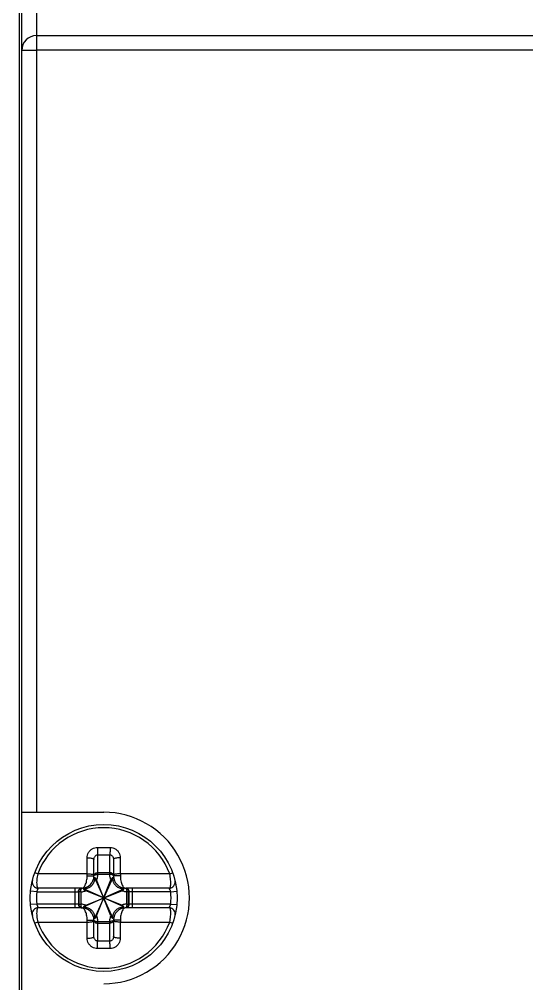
# Model space of a CAD drawing. Extents: x 0 to 193, y 0 to 226.
# Drawn here: x 23.93 to 44.66, y 124.85 to 164.21 of the extents above; entities that cross this region are included whole.
import ezdxf

# ---------------------------------------------------------------- set-up
doc = ezdxf.new("R2010")
doc.units = 0

# ---------------------------------------------------------------- blocks, each defined once
blk = doc.blocks.new('trhgkjglyretgerdutdhjfkhg')
for p, q in [((8526.73, -2201.867), (8526.73, -2290.521)), ((8526.83, -2290.821), (8526.83, -2204.328)), ((8527.432, -2204.325), (8527.432, -2209.121)), ((8527.433, -2209.121), (8527.433, -2209.721)), ((8527.433, -2209.121), (8561.127, -2209.121)), ((8527.431, -2209.724), (8526.83, -2209.724)), ((8527.431, -2209.721), (8527.431, -2240.821)), ((8560.26, -2209.721), (8527.431, -2209.721)), ((8526.83, -2240.821), (8530.18, -2240.821)), ((8529.93, -2242.559), (8529.93, -2243.291)), ((8530.43, -2243.291), (8530.43, -2242.559)), ((8529.78, -2243.421), (8529.78, -2242.747)), ((8530.58, -2242.747), (8530.58, -2243.421)), ((8527.484, -2243.339), (8527.361, -2243.294)), ((8529.502, -2243.421), (8529.78, -2243.421)), ((8529.814, -2245.146), (8530.547, -2243.496)), ((8530.547, -2245.146), (8529.814, -2243.496)), ((8529.93, -2243.298), (8529.93, -2243.361)), ((8530.43, -2243.298), (8529.93, -2243.298)), ((8530.43, -2243.361), (8529.93, -2243.361)), ((8530.43, -2243.361), (8530.43, -2243.298)), ((8530.859, -2243.421), (8530.58, -2243.421)), ((8532.876, -2243.339), (8532.999, -2243.294)), ((8529.887, -2245.054), (8530.474, -2243.587)), ((8530.474, -2245.054), (8529.887, -2243.587)), ((8527.442, -2244.071), (8527.193, -2244.048)), ((8527.442, -2244.071), (8529.146, -2244.071)), ((8529.28, -2243.921), (8527.508, -2243.921)), ((8529.012, -2244.721), (8529.012, -2243.921)), ((8529.157, -2244.571), (8529.157, -2244.07)), ((8529.163, -2244.07), (8529.163, -2244.571)), ((8529.241, -2244.07), (8529.163, -2244.07)), ((8529.241, -2244.07), (8529.241, -2244.571)), ((8529.355, -2244.687), (8531.005, -2243.954)), ((8531.005, -2244.687), (8529.355, -2243.954)), ((8529.447, -2244.614), (8530.914, -2244.027)), ((8530.914, -2244.614), (8529.447, -2244.027)), ((8532.852, -2243.921), (8531.08, -2243.921)), ((8531.12, -2244.571), (8531.12, -2244.07)), ((8531.198, -2244.07), (8531.12, -2244.07)), ((8531.198, -2244.571), (8531.198, -2244.07)), ((8531.204, -2244.07), (8531.204, -2244.571)), ((8532.919, -2244.071), (8531.215, -2244.071)), ((8531.349, -2243.921), (8531.349, -2244.721)), ((8532.919, -2244.071), (8533.168, -2244.048)), ((8527.442, -2244.571), (8527.193, -2244.593)), ((8529.146, -2244.571), (8527.442, -2244.571)), ((8529.163, -2244.571), (8529.241, -2244.571)), ((8531.12, -2244.571), (8531.198, -2244.571)), ((8532.919, -2244.571), (8531.215, -2244.571)), ((8532.919, -2244.571), (8533.168, -2244.593)), ((8529.28, -2244.721), (8527.508, -2244.721)), ((8532.852, -2244.721), (8531.08, -2244.721)), ((8527.484, -2245.302), (8527.361, -2245.347)), ((8529.502, -2245.221), (8529.78, -2245.221)), ((8529.78, -2245.894), (8529.78, -2245.221)), ((8529.93, -2245.28), (8529.93, -2245.343)), ((8529.93, -2245.28), (8530.43, -2245.28)), ((8529.93, -2245.343), (8530.43, -2245.343)), ((8529.93, -2245.351), (8529.93, -2246.083)), ((8530.43, -2245.343), (8530.43, -2245.28)), ((8530.43, -2246.083), (8530.43, -2245.351)), ((8530.58, -2245.221), (8530.58, -2245.894)), ((8530.859, -2245.221), (8530.58, -2245.221)), ((8532.876, -2245.302), (8532.999, -2245.347))]:
    blk.add_line(p, q)
blk.add_circle((8530.18, -2244.321), 3)
for centre, radius, start, end in [((8527.433, -2209.724), 0.603, 90, 179.9999), ((8530.18, -2244.321), 3.5, 270, 90.0001), ((8530.18, -2244.321), 2.869, 20.0037, 159.9963), ((8529.28, -2243.421), 0.5, 270, 0), ((8531.08, -2243.421), 0.5, 180, 270), ((8527.508, -2243.671), 0.25, 166.328, 270), ((8532.852, -2243.671), 0.25, 270, 13.672), ((8530.18, -2244.321), 2.75, 174.7841, 185.2159), ((8530.18, -2244.321), 2.75, 354.7841, 5.2159), ((8527.508, -2244.971), 0.25, 90, 193.672), ((8529.28, -2245.221), 0.5, 0, 90), ((8531.08, -2245.221), 0.5, 90, 180), ((8532.852, -2244.971), 0.25, 346.328, 90), ((8530.18, -2244.321), 2.869, 200.0037, 339.9963)]:
    blk.add_arc(centre, radius, start, end)
for points, knots in [([(8529.502, -2242.679), (8529.502, -2242.642), (8529.512, -2242.569), (8529.555, -2242.466), (8529.623, -2242.378), (8529.711, -2242.311), (8529.812, -2242.268), (8529.884, -2242.257), (8529.919, -2242.257)], [0, 0, 0, 0, 0.1098057, 0.2199669, 0.3301188, 0.4394918, 0.54796, 0.6552349, 0.6552349, 0.6552349, 0.6552349]), ([(8529.919, -2242.257), (8529.977, -2242.255), (8530.093, -2242.254), (8530.267, -2242.254), (8530.383, -2242.255), (8530.441, -2242.257)], [0, 0, 0, 0, 0.1736504, 0.3480313, 0.5216824, 0.5216824, 0.5216824, 0.5216824]), ([(8529.919, -2242.257), (8529.92, -2242.285), (8529.921, -2242.342), (8529.923, -2242.424), (8529.926, -2242.496), (8529.929, -2242.54), (8529.93, -2242.559)], [0, 0, 0, 0, 0.0855535, 0.1711448, 0.2464505, 0.3023986, 0.3023986, 0.3023986, 0.3023986]), ([(8530.441, -2242.257), (8530.441, -2242.285), (8530.44, -2242.342), (8530.438, -2242.424), (8530.435, -2242.496), (8530.432, -2242.54), (8530.43, -2242.559)], [0, 0, 0, 0, 0.0855532, 0.1711444, 0.2464499, 0.3023976, 0.3023976, 0.3023976, 0.3023976]), ([(8530.441, -2242.257), (8530.477, -2242.257), (8530.549, -2242.268), (8530.649, -2242.311), (8530.737, -2242.378), (8530.805, -2242.466), (8530.849, -2242.569), (8530.858, -2242.642), (8530.858, -2242.679)], [0, 0, 0, 0, 0.1071405, 0.2154647, 0.3249364, 0.4351139, 0.5453754, 0.6552346, 0.6552346, 0.6552346, 0.6552346]), ([(8529.502, -2242.679), (8529.53, -2242.678), (8529.584, -2242.679), (8529.659, -2242.687), (8529.72, -2242.701), (8529.762, -2242.717), (8529.78, -2242.738), (8529.78, -2242.747)], [0, 0, 0, 0, 0.0836628, 0.1615778, 0.2259129, 0.271165, 0.2978123, 0.2978123, 0.2978123, 0.2978123]), ([(8529.502, -2243.339), (8529.502, -2243.271), (8529.502, -2243.131), (8529.502, -2242.91), (8529.502, -2242.758), (8529.502, -2242.679)], [0, 0, 0, 0, 0.2031864, 0.4228029, 0.6601804, 0.6601804, 0.6601804, 0.6601804]), ([(8529.78, -2242.747), (8529.78, -2242.731), (8529.784, -2242.699), (8529.799, -2242.655), (8529.823, -2242.616), (8529.855, -2242.585), (8529.891, -2242.565), (8529.917, -2242.559), (8529.93, -2242.559)], [0, 0, 0, 0, 0.0478248, 0.0950374, 0.140642, 0.1838674, 0.2247332, 0.2637193, 0.2637193, 0.2637193, 0.2637193]), ([(8529.93, -2242.559), (8529.986, -2242.557), (8530.097, -2242.556), (8530.264, -2242.556), (8530.375, -2242.557), (8530.43, -2242.559)], [0, 0, 0, 0, 0.1664766, 0.3334814, 0.5000358, 0.5000358, 0.5000358, 0.5000358]), ([(8530.43, -2242.559), (8530.443, -2242.559), (8530.47, -2242.565), (8530.506, -2242.585), (8530.537, -2242.616), (8530.562, -2242.655), (8530.577, -2242.699), (8530.58, -2242.731), (8530.58, -2242.747)], [0, 0, 0, 0, 0.0389363, 0.079745, 0.1230044, 0.1686166, 0.2158708, 0.2637194, 0.2637194, 0.2637194, 0.2637194]), ([(8530.858, -2242.679), (8530.831, -2242.678), (8530.777, -2242.679), (8530.702, -2242.687), (8530.64, -2242.701), (8530.599, -2242.717), (8530.58, -2242.738), (8530.58, -2242.747)], [0, 0, 0, 0, 0.0836627, 0.1615774, 0.2259123, 0.2711642, 0.2978116, 0.2978116, 0.2978116, 0.2978116]), ([(8530.858, -2242.679), (8530.858, -2242.758), (8530.858, -2242.911), (8530.858, -2243.131), (8530.858, -2243.272), (8530.858, -2243.339)], [0, 0, 0, 0, 0.2381418, 0.4575888, 0.6601804, 0.6601804, 0.6601804, 0.6601804]), ([(8527.484, -2243.339), (8527.475, -2243.379), (8527.46, -2243.459), (8527.445, -2243.577), (8527.439, -2243.686), (8527.442, -2243.78), (8527.455, -2243.852), (8527.472, -2243.902), (8527.498, -2243.921), (8527.508, -2243.921)], [0, 0, 0, 0, 0.1235728, 0.2445592, 0.3560264, 0.4513325, 0.5252916, 0.5755898, 0.6074797, 0.6074797, 0.6074797, 0.6074797]), ([(8529.502, -2243.339), (8529.427, -2243.339), (8529.272, -2243.339), (8529.032, -2243.339), (8528.772, -2243.339), (8528.487, -2243.339), (8528.175, -2243.339), (8527.838, -2243.339), (8527.605, -2243.339), (8527.484, -2243.339)], [0, 0, 0, 0, 0.226677, 0.462883, 0.720889, 1.006032, 1.318365, 1.65611, 2.01782, 2.01782, 2.01782, 2.01782]), ([(8529.28, -2243.921), (8529.298, -2243.921), (8529.337, -2243.908), (8529.385, -2243.862), (8529.426, -2243.796), (8529.46, -2243.715), (8529.484, -2243.622), (8529.499, -2243.523), (8529.502, -2243.455), (8529.502, -2243.421)], [0, 0, 0, 0, 0.0524925, 0.117083, 0.1951302, 0.2843041, 0.3811799, 0.4817579, 0.5846488, 0.5846488, 0.5846488, 0.5846488]), ([(8529.81, -2243.495), (8529.812, -2243.527), (8529.809, -2243.587), (8529.785, -2243.67), (8529.75, -2243.739), (8529.709, -2243.796), (8529.664, -2243.841), (8529.619, -2243.876), (8529.575, -2243.903), (8529.532, -2243.923), (8529.49, -2243.937), (8529.447, -2243.946), (8529.402, -2243.951), (8529.371, -2243.951), (8529.355, -2243.951)], [0, 0, 0, 0, 0.0938287, 0.1793635, 0.2565216, 0.3261378, 0.3893163, 0.4459716, 0.4967598, 0.5432983, 0.5873596, 0.6307739, 0.6753898, 0.7230868, 0.7230868, 0.7230868, 0.7230868]), ([(8529.502, -2243.339), (8529.53, -2243.339), (8529.584, -2243.339), (8529.658, -2243.344), (8529.72, -2243.353), (8529.757, -2243.361), (8529.78, -2243.373), (8529.78, -2243.38)], [0, 0, 0, 0, 0.0836565, 0.1612525, 0.224407, 0.2666916, 0.2861967, 0.2861967, 0.2861967, 0.2861967]), ([(8529.502, -2243.421), (8529.502, -2243.407), (8529.502, -2243.38), (8529.502, -2243.353), (8529.502, -2243.339)], [0, 0, 0, 0, 0.04087318, 0.081449, 0.081449, 0.081449, 0.081449]), ([(8529.811, -2243.495), (8529.804, -2243.495), (8529.793, -2243.497), (8529.78, -2243.499), (8529.773, -2243.504), (8529.773, -2243.506)], [0, 0, 0, 0, 0.01982656, 0.03310502, 0.0405854, 0.0405854, 0.0405854, 0.0405854]), ([(8529.78, -2243.426), (8529.78, -2243.419), (8529.785, -2243.409), (8529.791, -2243.401), (8529.793, -2243.399)], [0, 0, 0, 0, 0.02191237, 0.03052101, 0.03052101, 0.03052101, 0.03052101]), ([(8529.782, -2243.404), (8529.783, -2243.392), (8529.789, -2243.376), (8529.797, -2243.361), (8529.8, -2243.356)], [0, 0, 0, 0, 0.03428379, 0.05182173, 0.05182173, 0.05182173, 0.05182173]), ([(8529.784, -2243.4), (8529.785, -2243.396), (8529.788, -2243.387), (8529.791, -2243.378), (8529.794, -2243.374)], [0, 0, 0, 0, 0.01378514, 0.02765049, 0.02765049, 0.02765049, 0.02765049]), ([(8529.8, -2243.356), (8529.807, -2243.346), (8529.828, -2243.323), (8529.872, -2243.297), (8529.911, -2243.291), (8529.93, -2243.291)], [0, 0, 0, 0, 0.0359462, 0.0921698, 0.1504178, 0.1504178, 0.1504178, 0.1504178]), ([(8529.801, -2243.362), (8529.803, -2243.358), (8529.815, -2243.343), (8529.842, -2243.32), (8529.884, -2243.302), (8529.915, -2243.298), (8529.93, -2243.298)], [0, 0, 0, 0, 0.0142204, 0.0579784, 0.1035325, 0.1499962, 0.1499962, 0.1499962, 0.1499962]), ([(8529.801, -2243.393), (8529.803, -2243.391), (8529.816, -2243.382), (8529.844, -2243.371), (8529.885, -2243.363), (8529.915, -2243.361), (8529.93, -2243.361)], [0, 0, 0, 0, 0.0103374, 0.0465112, 0.0892018, 0.1354947, 0.1354947, 0.1354947, 0.1354947]), ([(8529.887, -2243.587), (8529.883, -2243.577), (8529.875, -2243.559), (8529.861, -2243.535), (8529.846, -2243.515), (8529.831, -2243.502), (8529.819, -2243.496), (8529.814, -2243.496)], [0, 0, 0, 0, 0.0317573, 0.0600928, 0.0842418, 0.1044154, 0.1210995, 0.1210995, 0.1210995, 0.1210995]), ([(8529.93, -2243.361), (8529.93, -2243.387), (8529.926, -2243.438), (8529.912, -2243.514), (8529.896, -2243.563), (8529.887, -2243.587)], [0, 0, 0, 0, 0.0774682, 0.154588, 0.2314006, 0.2314006, 0.2314006, 0.2314006]), ([(8529.93, -2243.291), (8529.93, -2243.292), (8529.93, -2243.294), (8529.93, -2243.297), (8529.93, -2243.298)], [0, 0, 0, 0, 0.003688552, 0.007377923, 0.007377923, 0.007377923, 0.007377923]), ([(8530.43, -2243.298), (8530.43, -2243.297), (8530.43, -2243.294), (8530.43, -2243.292), (8530.43, -2243.291)], [0, 0, 0, 0, 0.003689407, 0.007377939, 0.007377939, 0.007377939, 0.007377939]), ([(8530.56, -2243.356), (8530.554, -2243.346), (8530.533, -2243.323), (8530.488, -2243.297), (8530.45, -2243.291), (8530.43, -2243.291)], [0, 0, 0, 0, 0.0359462, 0.0921698, 0.1504178, 0.1504178, 0.1504178, 0.1504178]), ([(8530.56, -2243.362), (8530.557, -2243.358), (8530.545, -2243.343), (8530.519, -2243.32), (8530.477, -2243.302), (8530.446, -2243.298), (8530.43, -2243.298)], [0, 0, 0, 0, 0.0141573, 0.0577532, 0.1031411, 0.1496209, 0.1496209, 0.1496209, 0.1496209]), ([(8530.474, -2243.587), (8530.465, -2243.563), (8530.449, -2243.514), (8530.434, -2243.438), (8530.431, -2243.387), (8530.43, -2243.361)], [0, 0, 0, 0, 0.076826, 0.1539298, 0.2313993, 0.2313993, 0.2313993, 0.2313993]), ([(8530.56, -2243.393), (8530.558, -2243.391), (8530.544, -2243.383), (8530.517, -2243.371), (8530.476, -2243.362), (8530.446, -2243.361), (8530.43, -2243.361)], [0, 0, 0, 0, 0.0103421, 0.046671, 0.0894882, 0.1357595, 0.1357595, 0.1357595, 0.1357595]), ([(8530.547, -2243.496), (8530.542, -2243.496), (8530.53, -2243.502), (8530.515, -2243.515), (8530.5, -2243.535), (8530.486, -2243.559), (8530.478, -2243.577), (8530.474, -2243.587)], [0, 0, 0, 0, 0.0166543, 0.0368369, 0.0609853, 0.0893813, 0.1210997, 0.1210997, 0.1210997, 0.1210997]), ([(8531.006, -2243.951), (8530.975, -2243.952), (8530.915, -2243.949), (8530.832, -2243.926), (8530.763, -2243.892), (8530.706, -2243.85), (8530.661, -2243.806), (8530.626, -2243.761), (8530.599, -2243.717), (8530.579, -2243.674), (8530.565, -2243.631), (8530.555, -2243.588), (8530.55, -2243.543), (8530.55, -2243.511), (8530.55, -2243.495)], [0, 0, 0, 0, 0.09286, 0.1779133, 0.2548012, 0.3242883, 0.3874546, 0.4441567, 0.4950951, 0.5418647, 0.5862252, 0.629993, 0.6749988, 0.7231162, 0.7231162, 0.7231162, 0.7231162]), ([(8530.588, -2243.506), (8530.587, -2243.504), (8530.581, -2243.499), (8530.568, -2243.497), (8530.557, -2243.496), (8530.55, -2243.495)], [0, 0, 0, 0, 0.00743743, 0.02062358, 0.04002973, 0.04002973, 0.04002973, 0.04002973]), ([(8530.579, -2243.404), (8530.577, -2243.392), (8530.572, -2243.376), (8530.563, -2243.361), (8530.56, -2243.356)], [0, 0, 0, 0, 0.03428379, 0.05182173, 0.05182173, 0.05182173, 0.05182173]), ([(8530.577, -2243.4), (8530.576, -2243.395), (8530.573, -2243.386), (8530.569, -2243.378), (8530.567, -2243.374)], [0, 0, 0, 0, 0.01365938, 0.02745435, 0.02745435, 0.02745435, 0.02745435]), ([(8530.58, -2243.426), (8530.58, -2243.419), (8530.576, -2243.409), (8530.569, -2243.401), (8530.567, -2243.399)], [0, 0, 0, 0, 0.0217285, 0.03022503, 0.03022503, 0.03022503, 0.03022503]), ([(8530.858, -2243.339), (8530.831, -2243.339), (8530.777, -2243.339), (8530.703, -2243.344), (8530.64, -2243.353), (8530.603, -2243.361), (8530.58, -2243.373), (8530.58, -2243.38)], [0, 0, 0, 0, 0.0836553, 0.1612503, 0.2244043, 0.2666891, 0.2861948, 0.2861948, 0.2861948, 0.2861948]), ([(8530.858, -2243.339), (8530.859, -2243.353), (8530.859, -2243.38), (8530.859, -2243.407), (8530.859, -2243.421)], [0, 0, 0, 0, 0.04057582, 0.081449, 0.081449, 0.081449, 0.081449]), ([(8532.876, -2243.339), (8532.77, -2243.339), (8532.565, -2243.339), (8532.265, -2243.339), (8531.984, -2243.339), (8531.723, -2243.339), (8531.482, -2243.339), (8531.26, -2243.339), (8531.055, -2243.339), (8530.923, -2243.339), (8530.858, -2243.339)], [0, 0, 0, 0, 0.317355, 0.617063, 0.898371, 1.160025, 1.401105, 1.621632, 1.824629, 2.01782, 2.01782, 2.01782, 2.01782]), ([(8530.859, -2243.421), (8530.859, -2243.455), (8530.862, -2243.523), (8530.877, -2243.622), (8530.901, -2243.715), (8530.934, -2243.796), (8530.976, -2243.862), (8531.024, -2243.908), (8531.063, -2243.921), (8531.08, -2243.921)], [0, 0, 0, 0, 0.1028909, 0.2034689, 0.3003448, 0.3895186, 0.4675659, 0.5321559, 0.5846489, 0.5846489, 0.5846489, 0.5846489]), ([(8532.852, -2243.921), (8532.863, -2243.921), (8532.889, -2243.902), (8532.906, -2243.853), (8532.918, -2243.78), (8532.921, -2243.687), (8532.916, -2243.577), (8532.901, -2243.459), (8532.885, -2243.379), (8532.876, -2243.339)], [0, 0, 0, 0, 0.0318858, 0.0821635, 0.1560971, 0.2514174, 0.3629358, 0.4839241, 0.6074801, 0.6074801, 0.6074801, 0.6074801]), ([(8527.508, -2243.921), (8527.508, -2243.922), (8527.506, -2243.924), (8527.503, -2243.93), (8527.498, -2243.937), (8527.491, -2243.948), (8527.483, -2243.964), (8527.473, -2243.983), (8527.462, -2244.008), (8527.451, -2244.038), (8527.444, -2244.059), (8527.442, -2244.071)], [0, 0, 0, 0, 0.0039486, 0.0094157, 0.0182851, 0.0310674, 0.0483578, 0.0705441, 0.0977069, 0.1294594, 0.1648516, 0.1648516, 0.1648516, 0.1648516]), ([(8529.146, -2244.071), (8529.146, -2244.051), (8529.153, -2244.013), (8529.182, -2243.963), (8529.227, -2243.929), (8529.263, -2243.921), (8529.28, -2243.921)], [0, 0, 0, 0, 0.0583066, 0.1150187, 0.169396, 0.2220596, 0.2220596, 0.2220596, 0.2220596]), ([(8529.146, -2244.071), (8529.148, -2244.071), (8529.151, -2244.071), (8529.155, -2244.07), (8529.157, -2244.07)], [0, 0, 0, 0, 0.0059425, 0.01055145, 0.01055145, 0.01055145, 0.01055145]), ([(8529.157, -2244.07), (8529.156, -2244.051), (8529.164, -2244.013), (8529.191, -2243.969), (8529.215, -2243.949), (8529.226, -2243.942)], [0, 0, 0, 0, 0.057279, 0.1140206, 0.1515661, 0.1515661, 0.1515661, 0.1515661]), ([(8529.157, -2244.07), (8529.158, -2244.07), (8529.16, -2244.07), (8529.162, -2244.07), (8529.163, -2244.07)], [0, 0, 0, 0, 0.003170856, 0.006342518, 0.006342518, 0.006342518, 0.006342518]), ([(8529.163, -2244.07), (8529.163, -2244.055), (8529.167, -2244.024), (8529.187, -2243.983), (8529.211, -2243.956), (8529.228, -2243.945), (8529.232, -2243.942)], [0, 0, 0, 0, 0.045733, 0.0912046, 0.1362217, 0.1511912, 0.1511912, 0.1511912, 0.1511912]), ([(8529.226, -2243.942), (8529.231, -2243.939), (8529.248, -2243.929), (8529.267, -2243.924), (8529.28, -2243.922)], [0, 0, 0, 0, 0.01869933, 0.05823713, 0.05823713, 0.05823713, 0.05823713]), ([(8529.232, -2243.942), (8529.24, -2243.937), (8529.258, -2243.928), (8529.277, -2243.923), (8529.287, -2243.922)], [0, 0, 0, 0, 0.02967942, 0.05925893, 0.05925893, 0.05925893, 0.05925893]), ([(8529.241, -2244.07), (8529.24, -2244.055), (8529.241, -2244.025), (8529.248, -2243.985), (8529.261, -2243.952), (8529.277, -2243.93), (8529.29, -2243.923), (8529.295, -2243.921)], [0, 0, 0, 0, 0.0458114, 0.0879665, 0.1236543, 0.1515153, 0.1664746, 0.1664746, 0.1664746, 0.1664746]), ([(8529.241, -2244.07), (8529.264, -2244.069), (8529.311, -2244.065), (8529.38, -2244.05), (8529.425, -2244.036), (8529.447, -2244.027)], [0, 0, 0, 0, 0.0707814, 0.1412402, 0.2113736, 0.2113736, 0.2113736, 0.2113736]), ([(8529.355, -2243.951), (8529.355, -2243.944), (8529.356, -2243.933), (8529.359, -2243.92), (8529.363, -2243.914), (8529.366, -2243.913)], [0, 0, 0, 0, 0.01950644, 0.03272134, 0.04016497, 0.04016497, 0.04016497, 0.04016497]), ([(8529.355, -2243.954), (8529.356, -2243.959), (8529.361, -2243.971), (8529.375, -2243.986), (8529.394, -2244.001), (8529.419, -2244.015), (8529.437, -2244.023), (8529.447, -2244.027)], [0, 0, 0, 0, 0.0167142, 0.0370613, 0.0611929, 0.089436, 0.1210992, 0.1210992, 0.1210992, 0.1210992]), ([(8530.914, -2244.027), (8530.924, -2244.023), (8530.942, -2244.015), (8530.966, -2244.001), (8530.986, -2243.986), (8530.999, -2243.971), (8531.005, -2243.959), (8531.005, -2243.954)], [0, 0, 0, 0, 0.0317324, 0.0600985, 0.0842445, 0.1044157, 0.1210998, 0.1210998, 0.1210998, 0.1210998]), ([(8531.12, -2244.07), (8531.096, -2244.069), (8531.049, -2244.065), (8530.98, -2244.05), (8530.936, -2244.036), (8530.914, -2244.027)], [0, 0, 0, 0, 0.0707729, 0.1411727, 0.2113666, 0.2113666, 0.2113666, 0.2113666]), ([(8530.995, -2243.913), (8530.997, -2243.914), (8531.002, -2243.92), (8531.004, -2243.933), (8531.005, -2243.944), (8531.006, -2243.951)], [0, 0, 0, 0, 0.00743598, 0.02059398, 0.04016598, 0.04016598, 0.04016598, 0.04016598]), ([(8531.059, -2243.92), (8531.066, -2243.92), (8531.076, -2243.925), (8531.084, -2243.932), (8531.086, -2243.934)], [0, 0, 0, 0, 0.02169078, 0.03019587, 0.03019587, 0.03019587, 0.03019587]), ([(8531.08, -2243.921), (8531.098, -2243.921), (8531.134, -2243.929), (8531.179, -2243.963), (8531.208, -2244.013), (8531.215, -2244.051), (8531.215, -2244.071)], [0, 0, 0, 0, 0.0526637, 0.1070409, 0.163753, 0.2220596, 0.2220596, 0.2220596, 0.2220596]), ([(8531.092, -2243.941), (8531.094, -2243.944), (8531.102, -2243.957), (8531.112, -2243.985), (8531.119, -2244.025), (8531.12, -2244.055), (8531.12, -2244.07)], [0, 0, 0, 0, 0.0102006, 0.0458885, 0.0880436, 0.133855, 0.133855, 0.133855, 0.133855]), ([(8531.101, -2243.926), (8531.107, -2243.928), (8531.118, -2243.933), (8531.129, -2243.939), (8531.135, -2243.942)], [0, 0, 0, 0, 0.01863896, 0.03733829, 0.03733829, 0.03733829, 0.03733829]), ([(8531.129, -2243.942), (8531.133, -2243.945), (8531.149, -2243.956), (8531.174, -2243.983), (8531.193, -2244.024), (8531.198, -2244.055), (8531.198, -2244.07)], [0, 0, 0, 0, 0.0149696, 0.0599866, 0.1054583, 0.1511912, 0.1511912, 0.1511912, 0.1511912]), ([(8531.135, -2243.942), (8531.145, -2243.949), (8531.17, -2243.969), (8531.197, -2244.013), (8531.204, -2244.051), (8531.204, -2244.07)], [0, 0, 0, 0, 0.0375455, 0.094287, 0.1515661, 0.1515661, 0.1515661, 0.1515661]), ([(8531.204, -2244.07), (8531.203, -2244.07), (8531.201, -2244.07), (8531.199, -2244.07), (8531.198, -2244.07)], [0, 0, 0, 0, 0.003170867, 0.006342519, 0.006342519, 0.006342519, 0.006342519]), ([(8531.215, -2244.071), (8531.213, -2244.071), (8531.209, -2244.071), (8531.206, -2244.07), (8531.204, -2244.07)], [0, 0, 0, 0, 0.00592009, 0.01055162, 0.01055162, 0.01055162, 0.01055162]), ([(8532.919, -2244.071), (8532.916, -2244.059), (8532.91, -2244.038), (8532.899, -2244.008), (8532.888, -2243.984), (8532.878, -2243.964), (8532.869, -2243.949), (8532.863, -2243.937), (8532.858, -2243.93), (8532.855, -2243.924), (8532.853, -2243.922), (8532.852, -2243.921)], [0, 0, 0, 0, 0.0352605, 0.0669405, 0.0940745, 0.116274, 0.1336148, 0.1464625, 0.155371, 0.16099, 0.1648517, 0.1648517, 0.1648517, 0.1648517]), ([(8527.442, -2244.571), (8527.444, -2244.582), (8527.451, -2244.604), (8527.462, -2244.633), (8527.473, -2244.658), (8527.483, -2244.678), (8527.491, -2244.693), (8527.498, -2244.704), (8527.503, -2244.712), (8527.506, -2244.717), (8527.508, -2244.72), (8527.508, -2244.721)], [0, 0, 0, 0, 0.0353923, 0.0671447, 0.0943075, 0.1164939, 0.1337842, 0.1465665, 0.1554359, 0.1609031, 0.1648516, 0.1648516, 0.1648516, 0.1648516]), ([(8529.157, -2244.571), (8529.155, -2244.571), (8529.151, -2244.571), (8529.148, -2244.571), (8529.146, -2244.571)], [0, 0, 0, 0, 0.00460895, 0.01055145, 0.01055145, 0.01055145, 0.01055145]), ([(8529.146, -2244.571), (8529.146, -2244.59), (8529.153, -2244.629), (8529.182, -2244.679), (8529.227, -2244.712), (8529.263, -2244.721), (8529.28, -2244.721)], [0, 0, 0, 0, 0.0583059, 0.1150177, 0.1693952, 0.2220596, 0.2220596, 0.2220596, 0.2220596]), ([(8529.157, -2244.571), (8529.156, -2244.59), (8529.164, -2244.628), (8529.191, -2244.672), (8529.215, -2244.693), (8529.226, -2244.699)], [0, 0, 0, 0, 0.0572789, 0.1140203, 0.1515658, 0.1515658, 0.1515658, 0.1515658]), ([(8529.163, -2244.571), (8529.162, -2244.571), (8529.16, -2244.571), (8529.158, -2244.571), (8529.157, -2244.571)], [0, 0, 0, 0, 0.003171706, 0.006342511, 0.006342511, 0.006342511, 0.006342511]), ([(8529.163, -2244.571), (8529.163, -2244.586), (8529.167, -2244.617), (8529.187, -2244.659), (8529.211, -2244.685), (8529.227, -2244.696), (8529.232, -2244.699)], [0, 0, 0, 0, 0.045665, 0.0910333, 0.13595, 0.1508712, 0.1508712, 0.1508712, 0.1508712]), ([(8529.447, -2244.614), (8529.414, -2244.601), (8529.346, -2244.581), (8529.276, -2244.573), (8529.241, -2244.571)], [0, 0, 0, 0, 0.1053394, 0.2111984, 0.2111984, 0.2111984, 0.2111984]), ([(8529.241, -2244.571), (8529.241, -2244.587), (8529.241, -2244.616), (8529.249, -2244.657), (8529.261, -2244.69), (8529.277, -2244.712), (8529.29, -2244.718), (8529.294, -2244.72)], [0, 0, 0, 0, 0.0458653, 0.0880909, 0.1238551, 0.1516436, 0.166229, 0.166229, 0.166229, 0.166229]), ([(8529.447, -2244.614), (8529.437, -2244.618), (8529.419, -2244.626), (8529.394, -2244.64), (8529.375, -2244.655), (8529.361, -2244.67), (8529.356, -2244.682), (8529.355, -2244.687)], [0, 0, 0, 0, 0.0316796, 0.0600381, 0.08418, 0.1044267, 0.1211, 0.1211, 0.1211, 0.1211]), ([(8531.12, -2244.571), (8531.096, -2244.572), (8531.049, -2244.577), (8530.98, -2244.591), (8530.936, -2244.606), (8530.914, -2244.614)], [0, 0, 0, 0, 0.0707814, 0.1412402, 0.2113736, 0.2113736, 0.2113736, 0.2113736]), ([(8531.005, -2244.687), (8531.005, -2244.682), (8530.999, -2244.67), (8530.986, -2244.655), (8530.966, -2244.64), (8530.942, -2244.626), (8530.924, -2244.618), (8530.914, -2244.614)], [0, 0, 0, 0, 0.0167144, 0.0370631, 0.0611946, 0.0894349, 0.1210992, 0.1210992, 0.1210992, 0.1210992]), ([(8531.12, -2244.571), (8531.12, -2244.586), (8531.12, -2244.616), (8531.112, -2244.657), (8531.1, -2244.69), (8531.084, -2244.712), (8531.071, -2244.719), (8531.066, -2244.72)], [0, 0, 0, 0, 0.0458114, 0.0879665, 0.1236543, 0.1515153, 0.1664746, 0.1664746, 0.1664746, 0.1664746]), ([(8531.215, -2244.571), (8531.215, -2244.59), (8531.208, -2244.629), (8531.179, -2244.679), (8531.134, -2244.712), (8531.098, -2244.721), (8531.08, -2244.721)], [0, 0, 0, 0, 0.0583066, 0.1150187, 0.169396, 0.2220596, 0.2220596, 0.2220596, 0.2220596]), ([(8531.198, -2244.571), (8531.198, -2244.586), (8531.193, -2244.617), (8531.174, -2244.659), (8531.149, -2244.685), (8531.133, -2244.697), (8531.129, -2244.699)], [0, 0, 0, 0, 0.045733, 0.0912046, 0.1362217, 0.1511912, 0.1511912, 0.1511912, 0.1511912]), ([(8531.204, -2244.571), (8531.204, -2244.59), (8531.197, -2244.628), (8531.17, -2244.672), (8531.145, -2244.693), (8531.135, -2244.699)], [0, 0, 0, 0, 0.057279, 0.1140206, 0.1515661, 0.1515661, 0.1515661, 0.1515661]), ([(8531.204, -2244.571), (8531.203, -2244.571), (8531.201, -2244.571), (8531.199, -2244.571), (8531.198, -2244.571)], [0, 0, 0, 0, 0.003170859, 0.006342521, 0.006342521, 0.006342521, 0.006342521]), ([(8531.215, -2244.571), (8531.213, -2244.571), (8531.209, -2244.571), (8531.206, -2244.571), (8531.204, -2244.571)], [0, 0, 0, 0, 0.0059425, 0.01055145, 0.01055145, 0.01055145, 0.01055145]), ([(8532.852, -2244.721), (8532.853, -2244.72), (8532.855, -2244.717), (8532.858, -2244.712), (8532.863, -2244.704), (8532.869, -2244.693), (8532.878, -2244.678), (8532.888, -2244.658), (8532.899, -2244.633), (8532.91, -2244.604), (8532.916, -2244.582), (8532.919, -2244.571)], [0, 0, 0, 0, 0.0039486, 0.0094157, 0.0182851, 0.0310674, 0.0483578, 0.0705441, 0.0977069, 0.1294594, 0.1648516, 0.1648516, 0.1648516, 0.1648516]), ([(8527.508, -2244.721), (8527.498, -2244.721), (8527.472, -2244.739), (8527.455, -2244.789), (8527.442, -2244.861), (8527.439, -2244.955), (8527.445, -2245.064), (8527.46, -2245.182), (8527.475, -2245.262), (8527.484, -2245.302)], [0, 0, 0, 0, 0.0318858, 0.0821635, 0.1560971, 0.2514174, 0.3629358, 0.4839241, 0.6074801, 0.6074801, 0.6074801, 0.6074801]), ([(8529.226, -2244.699), (8529.231, -2244.703), (8529.248, -2244.712), (8529.267, -2244.717), (8529.28, -2244.719)], [0, 0, 0, 0, 0.01869931, 0.05823715, 0.05823715, 0.05823715, 0.05823715]), ([(8529.232, -2244.699), (8529.24, -2244.704), (8529.258, -2244.713), (8529.277, -2244.718), (8529.287, -2244.72)], [0, 0, 0, 0, 0.02967141, 0.05921905, 0.05921905, 0.05921905, 0.05921905]), ([(8529.502, -2245.221), (8529.502, -2245.186), (8529.499, -2245.118), (8529.484, -2245.019), (8529.46, -2244.927), (8529.426, -2244.845), (8529.385, -2244.779), (8529.337, -2244.733), (8529.298, -2244.721), (8529.28, -2244.721)], [0, 0, 0, 0, 0.1028909, 0.2034689, 0.3003448, 0.3895186, 0.4675659, 0.5321559, 0.5846489, 0.5846489, 0.5846489, 0.5846489]), ([(8529.355, -2244.691), (8529.386, -2244.689), (8529.446, -2244.692), (8529.528, -2244.715), (8529.598, -2244.75), (8529.654, -2244.791), (8529.7, -2244.835), (8529.735, -2244.88), (8529.762, -2244.924), (8529.782, -2244.967), (8529.796, -2245.01), (8529.806, -2245.053), (8529.811, -2245.099), (8529.811, -2245.13), (8529.81, -2245.146)], [0, 0, 0, 0, 0.0928686, 0.177922, 0.2548099, 0.3242971, 0.3874633, 0.4441655, 0.4951039, 0.5418735, 0.586234, 0.6300018, 0.6750076, 0.7232211, 0.7232211, 0.7232211, 0.7232211]), ([(8529.366, -2244.728), (8529.363, -2244.728), (8529.359, -2244.721), (8529.356, -2244.708), (8529.355, -2244.697), (8529.355, -2244.691)], [0, 0, 0, 0, 0.00741749, 0.02055169, 0.04016923, 0.04016923, 0.04016923, 0.04016923]), ([(8529.814, -2245.146), (8529.819, -2245.145), (8529.831, -2245.14), (8529.846, -2245.126), (8529.861, -2245.107), (8529.875, -2245.082), (8529.883, -2245.064), (8529.887, -2245.054)], [0, 0, 0, 0, 0.0166543, 0.0368369, 0.0609853, 0.0893813, 0.1210997, 0.1210997, 0.1210997, 0.1210997]), ([(8529.887, -2245.054), (8529.896, -2245.078), (8529.912, -2245.127), (8529.926, -2245.203), (8529.93, -2245.255), (8529.93, -2245.28)], [0, 0, 0, 0, 0.076826, 0.1539298, 0.2313993, 0.2313993, 0.2313993, 0.2313993]), ([(8530.43, -2245.28), (8530.431, -2245.255), (8530.434, -2245.203), (8530.449, -2245.127), (8530.465, -2245.078), (8530.474, -2245.054)], [0, 0, 0, 0, 0.0774682, 0.154588, 0.2314006, 0.2314006, 0.2314006, 0.2314006]), ([(8530.474, -2245.054), (8530.479, -2245.066), (8530.489, -2245.088), (8530.507, -2245.117), (8530.525, -2245.137), (8530.54, -2245.145), (8530.547, -2245.146)], [0, 0, 0, 0, 0.0391246, 0.0726548, 0.0995837, 0.1209714, 0.1209714, 0.1209714, 0.1209714]), ([(8530.55, -2245.146), (8530.549, -2245.115), (8530.552, -2245.054), (8530.575, -2244.971), (8530.61, -2244.902), (8530.652, -2244.845), (8530.696, -2244.8), (8530.741, -2244.765), (8530.785, -2244.738), (8530.828, -2244.719), (8530.871, -2244.705), (8530.914, -2244.695), (8530.959, -2244.69), (8530.99, -2244.69), (8531.005, -2244.691)], [0, 0, 0, 0, 0.0938219, 0.1793572, 0.2565156, 0.3261314, 0.3893097, 0.4459654, 0.4967539, 0.5432923, 0.5873537, 0.6307681, 0.6753837, 0.7230769, 0.7230769, 0.7230769, 0.7230769]), ([(8531.08, -2244.721), (8531.063, -2244.721), (8531.024, -2244.733), (8530.976, -2244.779), (8530.934, -2244.845), (8530.901, -2244.927), (8530.877, -2245.019), (8530.862, -2245.118), (8530.859, -2245.186), (8530.859, -2245.221)], [0, 0, 0, 0, 0.0524925, 0.117083, 0.1951302, 0.2843041, 0.3811799, 0.4817579, 0.5846488, 0.5846488, 0.5846488, 0.5846488]), ([(8530.995, -2244.728), (8530.997, -2244.728), (8531.002, -2244.721), (8531.004, -2244.708), (8531.005, -2244.697), (8531.006, -2244.691)], [0, 0, 0, 0, 0.00744721, 0.02063901, 0.04005218, 0.04005218, 0.04005218, 0.04005218]), ([(8531.129, -2244.699), (8531.12, -2244.704), (8531.103, -2244.713), (8531.083, -2244.718), (8531.074, -2244.72)], [0, 0, 0, 0, 0.02967942, 0.05925893, 0.05925893, 0.05925893, 0.05925893]), ([(8531.135, -2244.699), (8531.129, -2244.703), (8531.112, -2244.712), (8531.093, -2244.717), (8531.08, -2244.719)], [0, 0, 0, 0, 0.01869933, 0.05823713, 0.05823713, 0.05823713, 0.05823713]), ([(8532.876, -2245.302), (8532.885, -2245.262), (8532.901, -2245.182), (8532.916, -2245.064), (8532.921, -2244.955), (8532.918, -2244.861), (8532.906, -2244.789), (8532.889, -2244.739), (8532.863, -2244.721), (8532.852, -2244.721)], [0, 0, 0, 0, 0.1235728, 0.2445592, 0.3560264, 0.4513325, 0.5252916, 0.5755898, 0.6074797, 0.6074797, 0.6074797, 0.6074797]), ([(8527.484, -2245.302), (8527.59, -2245.302), (8527.796, -2245.302), (8528.095, -2245.302), (8528.376, -2245.302), (8528.638, -2245.302), (8528.879, -2245.302), (8529.1, -2245.302), (8529.306, -2245.302), (8529.438, -2245.302), (8529.502, -2245.302)], [0, 0, 0, 0, 0.317355, 0.617063, 0.898371, 1.160025, 1.401105, 1.621632, 1.824629, 2.01782, 2.01782, 2.01782, 2.01782]), ([(8529.502, -2245.302), (8529.502, -2245.289), (8529.502, -2245.261), (8529.502, -2245.234), (8529.502, -2245.221)], [0, 0, 0, 0, 0.04057582, 0.081449, 0.081449, 0.081449, 0.081449]), ([(8529.502, -2245.302), (8529.53, -2245.303), (8529.584, -2245.302), (8529.658, -2245.298), (8529.72, -2245.289), (8529.757, -2245.28), (8529.78, -2245.268), (8529.78, -2245.261)], [0, 0, 0, 0, 0.0836553, 0.1612503, 0.2244043, 0.2666891, 0.2861948, 0.2861948, 0.2861948, 0.2861948]), ([(8529.502, -2245.962), (8529.502, -2245.883), (8529.502, -2245.73), (8529.502, -2245.51), (8529.502, -2245.37), (8529.502, -2245.302)], [0, 0, 0, 0, 0.2380856, 0.457554, 0.6601804, 0.6601804, 0.6601804, 0.6601804]), ([(8529.773, -2245.135), (8529.773, -2245.138), (8529.78, -2245.142), (8529.793, -2245.145), (8529.804, -2245.146), (8529.81, -2245.146)], [0, 0, 0, 0, 0.00743743, 0.02062358, 0.04002973, 0.04002973, 0.04002973, 0.04002973]), ([(8529.78, -2245.215), (8529.78, -2245.222), (8529.785, -2245.232), (8529.791, -2245.24), (8529.793, -2245.242)], [0, 0, 0, 0, 0.0217285, 0.03022503, 0.03022503, 0.03022503, 0.03022503]), ([(8529.782, -2245.238), (8529.783, -2245.249), (8529.789, -2245.266), (8529.797, -2245.281), (8529.8, -2245.286)], [0, 0, 0, 0, 0.03428379, 0.05182173, 0.05182173, 0.05182173, 0.05182173]), ([(8529.784, -2245.242), (8529.785, -2245.246), (8529.788, -2245.255), (8529.792, -2245.263), (8529.794, -2245.267)], [0, 0, 0, 0, 0.01365939, 0.02745435, 0.02745435, 0.02745435, 0.02745435]), ([(8529.8, -2245.248), (8529.803, -2245.25), (8529.816, -2245.259), (8529.844, -2245.27), (8529.885, -2245.279), (8529.915, -2245.28), (8529.93, -2245.28)], [0, 0, 0, 0, 0.0103421, 0.046671, 0.0894882, 0.1357595, 0.1357595, 0.1357595, 0.1357595]), ([(8529.8, -2245.286), (8529.807, -2245.296), (8529.828, -2245.319), (8529.872, -2245.344), (8529.911, -2245.351), (8529.93, -2245.351)], [0, 0, 0, 0, 0.0359462, 0.0921698, 0.1504178, 0.1504178, 0.1504178, 0.1504178]), ([(8529.801, -2245.279), (8529.804, -2245.283), (8529.815, -2245.299), (8529.842, -2245.321), (8529.884, -2245.339), (8529.915, -2245.343), (8529.93, -2245.343)], [0, 0, 0, 0, 0.0141573, 0.0577532, 0.1031411, 0.1496209, 0.1496209, 0.1496209, 0.1496209]), ([(8529.93, -2245.343), (8529.93, -2245.344), (8529.93, -2245.347), (8529.93, -2245.349), (8529.93, -2245.351)], [0, 0, 0, 0, 0.003689407, 0.007377939, 0.007377939, 0.007377939, 0.007377939]), ([(8530.56, -2245.248), (8530.557, -2245.25), (8530.544, -2245.259), (8530.517, -2245.27), (8530.476, -2245.279), (8530.446, -2245.28), (8530.43, -2245.28)], [0, 0, 0, 0, 0.0103374, 0.0465112, 0.0892018, 0.1354947, 0.1354947, 0.1354947, 0.1354947]), ([(8530.56, -2245.279), (8530.557, -2245.283), (8530.546, -2245.298), (8530.519, -2245.321), (8530.477, -2245.339), (8530.446, -2245.343), (8530.43, -2245.343)], [0, 0, 0, 0, 0.0142204, 0.0579784, 0.1035325, 0.1499962, 0.1499962, 0.1499962, 0.1499962]), ([(8530.56, -2245.286), (8530.554, -2245.296), (8530.533, -2245.319), (8530.488, -2245.344), (8530.45, -2245.351), (8530.43, -2245.351)], [0, 0, 0, 0, 0.0359462, 0.0921698, 0.1504178, 0.1504178, 0.1504178, 0.1504178]), ([(8530.43, -2245.351), (8530.43, -2245.349), (8530.43, -2245.347), (8530.43, -2245.344), (8530.43, -2245.343)], [0, 0, 0, 0, 0.003688555, 0.007377923, 0.007377923, 0.007377923, 0.007377923]), ([(8530.588, -2245.135), (8530.587, -2245.138), (8530.581, -2245.142), (8530.568, -2245.145), (8530.557, -2245.146), (8530.55, -2245.146)], [0, 0, 0, 0, 0.00742914, 0.02057673, 0.04016399, 0.04016399, 0.04016399, 0.04016399]), ([(8530.579, -2245.238), (8530.577, -2245.249), (8530.572, -2245.266), (8530.563, -2245.281), (8530.56, -2245.286)], [0, 0, 0, 0, 0.03428379, 0.05182174, 0.05182174, 0.05182174, 0.05182174]), ([(8530.58, -2245.215), (8530.58, -2245.222), (8530.576, -2245.232), (8530.569, -2245.24), (8530.567, -2245.242)], [0, 0, 0, 0, 0.02191237, 0.03052101, 0.03052101, 0.03052101, 0.03052101]), ([(8530.577, -2245.241), (8530.576, -2245.246), (8530.573, -2245.254), (8530.569, -2245.263), (8530.567, -2245.267)], [0, 0, 0, 0, 0.01378514, 0.02765049, 0.02765049, 0.02765049, 0.02765049]), ([(8530.858, -2245.302), (8530.831, -2245.303), (8530.777, -2245.302), (8530.703, -2245.298), (8530.64, -2245.289), (8530.603, -2245.28), (8530.58, -2245.268), (8530.58, -2245.261)], [0, 0, 0, 0, 0.0836565, 0.1612525, 0.224407, 0.2666916, 0.2861967, 0.2861967, 0.2861967, 0.2861967]), ([(8530.859, -2245.221), (8530.859, -2245.234), (8530.859, -2245.261), (8530.859, -2245.289), (8530.858, -2245.302)], [0, 0, 0, 0, 0.04087318, 0.081449, 0.081449, 0.081449, 0.081449]), ([(8530.858, -2245.302), (8530.934, -2245.302), (8531.088, -2245.302), (8531.329, -2245.302), (8531.588, -2245.302), (8531.874, -2245.302), (8532.185, -2245.302), (8532.523, -2245.302), (8532.756, -2245.302), (8532.876, -2245.302)], [0, 0, 0, 0, 0.226677, 0.462883, 0.720889, 1.006032, 1.318365, 1.65611, 2.01782, 2.01782, 2.01782, 2.01782]), ([(8530.858, -2245.302), (8530.858, -2245.37), (8530.858, -2245.511), (8530.858, -2245.731), (8530.858, -2245.883), (8530.858, -2245.962)], [0, 0, 0, 0, 0.2032378, 0.422876, 0.6601804, 0.6601804, 0.6601804, 0.6601804]), ([(8529.502, -2245.962), (8529.53, -2245.963), (8529.584, -2245.962), (8529.659, -2245.955), (8529.72, -2245.94), (8529.762, -2245.924), (8529.78, -2245.903), (8529.78, -2245.894)], [0, 0, 0, 0, 0.0836627, 0.1615774, 0.2259123, 0.2711642, 0.2978116, 0.2978116, 0.2978116, 0.2978116]), ([(8529.919, -2246.385), (8529.884, -2246.384), (8529.812, -2246.373), (8529.711, -2246.33), (8529.623, -2246.263), (8529.555, -2246.175), (8529.512, -2246.073), (8529.502, -2245.999), (8529.502, -2245.962)], [0, 0, 0, 0, 0.1071405, 0.2154647, 0.3249364, 0.4351139, 0.5453754, 0.6552346, 0.6552346, 0.6552346, 0.6552346]), ([(8529.93, -2246.083), (8529.917, -2246.082), (8529.891, -2246.076), (8529.855, -2246.056), (8529.823, -2246.026), (8529.799, -2245.987), (8529.784, -2245.942), (8529.78, -2245.91), (8529.78, -2245.894)], [0, 0, 0, 0, 0.0389363, 0.079745, 0.1230044, 0.1686166, 0.2158708, 0.2637194, 0.2637194, 0.2637194, 0.2637194]), ([(8529.919, -2246.385), (8529.92, -2246.356), (8529.921, -2246.299), (8529.923, -2246.217), (8529.926, -2246.145), (8529.929, -2246.101), (8529.93, -2246.083)], [0, 0, 0, 0, 0.0855532, 0.1711444, 0.2464499, 0.3023976, 0.3023976, 0.3023976, 0.3023976]), ([(8530.43, -2246.083), (8530.375, -2246.084), (8530.264, -2246.085), (8530.097, -2246.085), (8529.986, -2246.084), (8529.93, -2246.083)], [0, 0, 0, 0, 0.1665544, 0.3335592, 0.5000358, 0.5000358, 0.5000358, 0.5000358]), ([(8530.58, -2245.894), (8530.58, -2245.91), (8530.577, -2245.942), (8530.562, -2245.987), (8530.537, -2246.025), (8530.506, -2246.056), (8530.47, -2246.076), (8530.443, -2246.082), (8530.43, -2246.083)], [0, 0, 0, 0, 0.0478248, 0.0950374, 0.140642, 0.1838674, 0.2247332, 0.2637193, 0.2637193, 0.2637193, 0.2637193]), ([(8530.441, -2246.385), (8530.441, -2246.356), (8530.44, -2246.299), (8530.438, -2246.217), (8530.435, -2246.145), (8530.432, -2246.101), (8530.43, -2246.083)], [0, 0, 0, 0, 0.0855535, 0.1711448, 0.2464505, 0.3023986, 0.3023986, 0.3023986, 0.3023986]), ([(8530.858, -2245.962), (8530.858, -2245.999), (8530.849, -2246.073), (8530.805, -2246.175), (8530.737, -2246.263), (8530.65, -2246.33), (8530.549, -2246.373), (8530.477, -2246.384), (8530.441, -2246.385)], [0, 0, 0, 0, 0.1098057, 0.2199669, 0.3301188, 0.4394918, 0.54796, 0.6552349, 0.6552349, 0.6552349, 0.6552349]), ([(8530.858, -2245.962), (8530.831, -2245.963), (8530.777, -2245.962), (8530.702, -2245.955), (8530.64, -2245.94), (8530.599, -2245.924), (8530.58, -2245.903), (8530.58, -2245.894)], [0, 0, 0, 0, 0.0836628, 0.1615778, 0.2259129, 0.271165, 0.2978123, 0.2978123, 0.2978123, 0.2978123]), ([(8530.441, -2246.385), (8530.383, -2246.386), (8530.267, -2246.388), (8530.093, -2246.388), (8529.977, -2246.386), (8529.919, -2246.385)], [0, 0, 0, 0, 0.1736511, 0.348032, 0.5216824, 0.5216824, 0.5216824, 0.5216824])]:
    blk.add_open_spline(points, degree=3, knots=knots)
for points in [[(8529.78, -2243.426), (8529.78, -2243.417), (8529.782, -2243.409), (8529.784, -2243.4)], [(8529.78, -2243.421), (8529.78, -2243.415), (8529.781, -2243.409), (8529.782, -2243.404)], [(8529.793, -2243.399), (8529.796, -2243.397), (8529.798, -2243.395), (8529.801, -2243.393)], [(8529.794, -2243.374), (8529.796, -2243.37), (8529.798, -2243.366), (8529.801, -2243.362)], [(8529.81, -2243.495), (8529.811, -2243.495), (8529.812, -2243.495), (8529.814, -2243.496)], [(8530.55, -2243.495), (8530.549, -2243.495), (8530.548, -2243.495), (8530.547, -2243.496)], [(8530.567, -2243.374), (8530.565, -2243.37), (8530.562, -2243.366), (8530.56, -2243.362)], [(8530.567, -2243.399), (8530.565, -2243.397), (8530.563, -2243.395), (8530.56, -2243.393)], [(8530.58, -2243.426), (8530.58, -2243.417), (8530.579, -2243.408), (8530.577, -2243.4)], [(8530.58, -2243.421), (8530.58, -2243.415), (8530.58, -2243.409), (8530.579, -2243.404)], [(8529.28, -2243.922), (8529.286, -2243.921), (8529.291, -2243.921), (8529.297, -2243.92)], [(8529.287, -2243.922), (8529.29, -2243.921), (8529.293, -2243.921), (8529.297, -2243.92)], [(8529.295, -2243.921), (8529.295, -2243.921), (8529.296, -2243.921), (8529.297, -2243.921)], [(8529.297, -2243.92), (8529.298, -2243.92), (8529.3, -2243.92), (8529.301, -2243.92)], [(8529.297, -2243.921), (8529.298, -2243.92), (8529.3, -2243.92), (8529.301, -2243.92)], [(8529.355, -2243.951), (8529.355, -2243.952), (8529.355, -2243.953), (8529.355, -2243.954)], [(8531.006, -2243.951), (8531.006, -2243.952), (8531.006, -2243.953), (8531.005, -2243.954)], [(8531.059, -2243.92), (8531.074, -2243.921), (8531.089, -2243.924), (8531.102, -2243.929)], [(8531.064, -2243.92), (8531.07, -2243.921), (8531.076, -2243.921), (8531.083, -2243.922)], [(8531.083, -2243.922), (8531.089, -2243.923), (8531.095, -2243.925), (8531.101, -2243.926)], [(8531.086, -2243.934), (8531.088, -2243.936), (8531.09, -2243.939), (8531.092, -2243.941)], [(8531.102, -2243.929), (8531.111, -2243.932), (8531.12, -2243.937), (8531.129, -2243.942)], [(8529.28, -2244.719), (8529.286, -2244.72), (8529.291, -2244.721), (8529.297, -2244.721)], [(8529.287, -2244.72), (8529.29, -2244.72), (8529.293, -2244.721), (8529.297, -2244.721)], [(8529.294, -2244.72), (8529.295, -2244.72), (8529.296, -2244.72), (8529.297, -2244.72)], [(8529.297, -2244.72), (8529.298, -2244.721), (8529.3, -2244.721), (8529.301, -2244.721)], [(8529.297, -2244.721), (8529.298, -2244.721), (8529.3, -2244.721), (8529.301, -2244.721)], [(8529.355, -2244.687), (8529.355, -2244.688), (8529.355, -2244.69), (8529.355, -2244.691)], [(8531.005, -2244.691), (8531.006, -2244.69), (8531.006, -2244.688), (8531.005, -2244.687)], [(8531.064, -2244.72), (8531.062, -2244.721), (8531.061, -2244.721), (8531.059, -2244.721)], [(8531.064, -2244.721), (8531.062, -2244.721), (8531.061, -2244.721), (8531.059, -2244.721)], [(8531.08, -2244.719), (8531.075, -2244.72), (8531.069, -2244.721), (8531.064, -2244.721)], [(8531.074, -2244.72), (8531.07, -2244.72), (8531.067, -2244.721), (8531.064, -2244.721)], [(8531.066, -2244.72), (8531.065, -2244.72), (8531.065, -2244.72), (8531.064, -2244.72)], [(8529.78, -2245.215), (8529.78, -2245.224), (8529.782, -2245.233), (8529.784, -2245.242)], [(8529.78, -2245.221), (8529.78, -2245.226), (8529.781, -2245.232), (8529.782, -2245.238)], [(8529.793, -2245.242), (8529.795, -2245.244), (8529.798, -2245.246), (8529.8, -2245.248)], [(8529.794, -2245.267), (8529.796, -2245.271), (8529.798, -2245.275), (8529.801, -2245.279)], [(8529.81, -2245.146), (8529.811, -2245.146), (8529.813, -2245.146), (8529.814, -2245.146)], [(8530.55, -2245.146), (8530.549, -2245.146), (8530.548, -2245.146), (8530.547, -2245.146)], [(8530.567, -2245.242), (8530.565, -2245.244), (8530.563, -2245.246), (8530.56, -2245.248)], [(8530.567, -2245.267), (8530.565, -2245.271), (8530.563, -2245.275), (8530.56, -2245.279)], [(8530.58, -2245.215), (8530.58, -2245.224), (8530.579, -2245.233), (8530.577, -2245.241)], [(8530.58, -2245.221), (8530.58, -2245.226), (8530.58, -2245.232), (8530.579, -2245.238)]]:
    blk.add_open_spline(points, degree=3)

msp = doc.modelspace()

# ---------------------------------------------------------------- block references
msp.add_blockref('trhgkjglyretgerdutdhjfkhg', (-8502.802, 2372.668))

doc.saveas('drawing.dxf')
